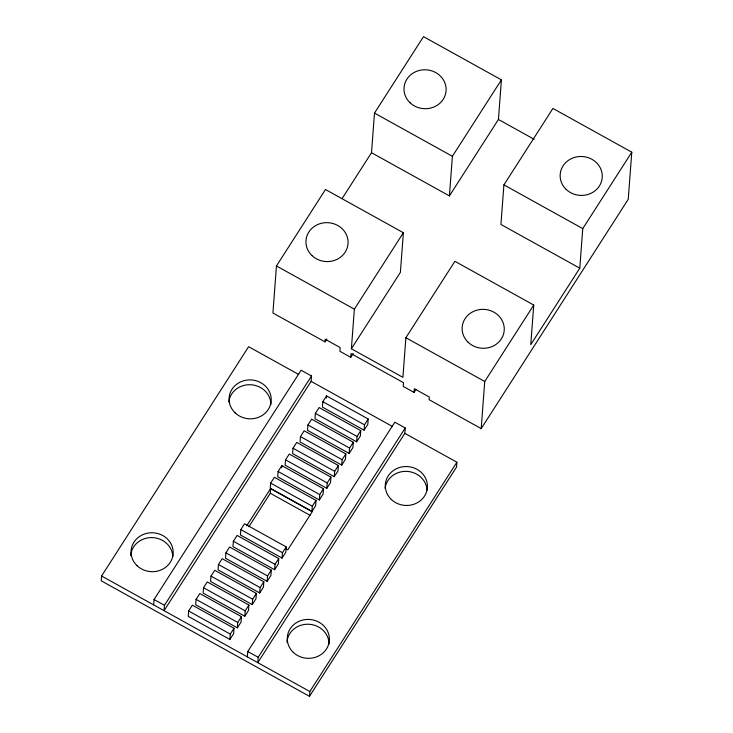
<?xml version="1.0" encoding="UTF-8"?>
<svg xmlns="http://www.w3.org/2000/svg" width="733" height="733" viewBox="0 0 733 733"><rect width="100%" height="100%" fill="white"/><g stroke="black" fill="none" stroke-linecap="round" stroke-linejoin="round"><path stroke-width="1.1" d="M298.688 374.471L248.624 346.7L101.575 576.01L101.218 580.82L309.491 696.35L456.54 467.049L456.897 462.23L404.836 433.35L405.239 427.971L394.821 422.199L247.772 651.5L247.369 656.878M153.646 604.89L154.049 599.512L301.098 370.211L311.516 375.992L311.113 381.362L164.064 610.662L164.467 605.293L311.516 375.992M188.628 610.992L188.225 616.361L229.878 639.469L233.607 633.66L234.01 628.282L192.358 605.174L188.628 610.992L230.281 634.1L229.878 639.469M196.087 599.365L195.674 604.734L237.336 627.842L241.065 622.033L241.469 616.655L199.807 593.547L196.087 599.365L237.739 622.473L237.336 627.842M203.536 587.738L203.133 593.107L244.785 616.215L248.514 610.406L248.918 605.027L207.265 581.929L203.536 587.738L245.198 610.846L244.785 616.215M210.994 576.111L210.591 581.48L252.244 604.588L255.973 598.779L256.376 593.4L214.723 570.301L210.994 576.111L252.647 599.218L252.244 604.588M218.452 564.483L218.049 569.862L259.702 592.96L263.431 587.151L263.834 581.773L222.181 558.674L218.452 564.483L260.105 587.591L259.702 592.96M225.911 552.856L225.498 558.234L267.16 581.333L270.889 575.524L271.292 570.146L229.631 547.047L225.911 552.856L267.563 575.964L267.16 581.333M233.36 541.229L232.957 546.607L274.609 569.706L278.338 563.897L278.742 558.528L237.089 535.42L233.36 541.229L275.012 564.337L274.609 569.706M240.818 529.602L240.415 534.98L282.068 558.079L285.797 552.27L286.2 546.9L244.547 523.793L240.818 529.602L282.471 552.709L282.068 558.079M579.785 268.186L500.932 224.472L503.91 184.872L552.929 108.438L631.782 152.18L582.762 228.614L579.785 268.186L530.765 344.647L533.752 305.047L454.9 261.305L405.88 337.739L402.903 377.348L351.382 348.771L400.392 272.346L403.379 232.727L325.479 189.517L276.46 265.951L272.923 313L324.994 341.88L326.854 338.985M270.642 483.102L270.239 488.471L311.892 511.579L315.621 505.761L316.024 500.392L274.371 477.284L270.642 483.102L312.295 506.201L311.892 511.579M248.863 526.715L270.303 493.272L270.669 488.453L312.322 511.561L287.812 549.777L285.833 548.678M405.239 427.971L258.19 657.281L257.787 662.65L404.836 433.35M278.1 471.475L277.697 476.844L319.35 499.952L323.079 494.134L323.482 488.764L281.829 465.657L278.1 471.475L319.753 494.573L319.35 499.952M281.664 467.81L281.829 465.657M285.549 459.848L285.146 465.217L326.808 488.325L330.528 482.506L330.94 477.137L289.278 454.029L285.549 459.848L327.211 482.946L326.808 488.325M293.008 448.22L292.604 453.59L334.257 476.697L337.986 470.888L338.389 465.51L296.737 442.402L293.008 448.22L334.66 471.328L334.257 476.697M300.466 436.593L300.063 441.962L341.715 465.07L345.445 459.261L345.848 453.883L304.195 430.775L300.466 436.593L342.119 459.701L341.715 465.07M307.924 424.966L307.521 430.335L349.174 453.443L352.903 447.634L353.306 442.256L311.653 419.157L307.924 424.966L349.577 448.074L349.174 453.443M315.373 413.339L314.97 418.708L356.632 441.816L360.352 436.007L360.764 430.628L319.102 407.53L315.373 413.339L357.035 436.447L356.632 441.816M324.994 341.88L325.195 339.269L340.185 347.579L339.91 351.29L350.74 357.292L353.214 353.443M322.832 401.711L322.428 407.09L364.081 430.189L367.81 424.38L368.213 419.001L326.561 395.902L322.832 401.711L364.484 424.819L364.081 430.189M326.396 398.046L326.561 395.902M309.491 696.35L309.848 691.531L456.897 462.23M350.74 357.292L351.015 353.59L403.507 382.699L403.223 386.41L414.053 392.412L415.913 389.525M351.382 348.771L354.36 309.161L403.379 232.727M371.512 152.721L374.49 113.084L423.509 36.65L501.409 79.86L498.431 119.47L449.411 195.903L371.512 152.721L342.1 198.579M414.053 392.412L414.337 388.71L429.327 397.029L429.126 399.714L481.196 428.594L484.733 381.481L533.752 305.047M449.411 195.903L452.389 156.294L501.409 79.86M631.782 152.18L628.245 199.275L481.05 428.832M246.737 525.781L270.669 488.453M230.281 634.1L234.01 628.282M237.739 622.473L241.469 616.655M245.198 610.846L248.918 605.027M252.647 599.218L256.376 593.4M260.105 587.591L263.834 581.773M267.563 575.964L271.292 570.146M275.012 564.337L278.742 558.528M282.471 552.709L286.2 546.9M312.295 506.201L316.024 500.392M319.753 494.573L323.482 488.764M327.211 482.946L330.94 477.137M334.66 471.328L338.389 465.51M342.119 459.701L345.848 453.883M349.577 448.074L353.306 442.256M357.035 436.447L360.764 430.628M364.484 424.819L368.213 419.001M498.431 119.47L534.1 139.252M374.49 113.084L452.389 156.294M503.91 184.872L582.762 228.614M276.46 265.951L354.36 309.161M405.88 337.739L484.733 381.481M311.113 381.362L392.439 426.469M270.303 493.272L309.977 515.281M154.049 599.512L164.467 605.293M247.772 651.5L258.19 657.281M101.575 576.01L309.848 691.531M385.054 488.398A21.083 19.461 4.3 0 1 406.723 471.374A21.083 19.461 4.3 0 1 427.046 490.203M286.933 642.291A21.083 19.461 4.3 0 1 308.685 624.241A21.083 19.461 4.3 0 1 329.035 644.087M130.721 555.641A21.083 19.461 4.3 0 1 151.933 537.582A21.083 19.461 4.3 0 1 172.814 556.429M228.852 401.757A21.083 19.461 4.3 0 1 251.062 384.761A21.083 19.461 4.3 0 1 270.862 404.57M468.167 342.302A21.083 19.461 4.3 0 0 503.498 334.239A21.083 19.461 4.3 0 0 477.907 309.912A21.083 19.461 4.3 0 0 468.167 342.302M410.031 102.73A21.083 19.461 4.3 0 0 445.362 94.667A21.083 19.461 4.3 0 0 419.762 70.341A21.083 19.461 4.3 0 0 410.031 102.73M311.992 255.606A21.083 19.461 4.3 0 0 347.323 247.534A21.083 19.461 4.3 0 0 321.732 223.208A21.083 19.461 4.3 0 0 311.992 255.606M566.197 189.435A21.083 19.461 4.3 0 0 601.527 181.363A21.083 19.461 4.3 0 0 575.936 157.045A21.083 19.461 4.3 0 0 566.197 189.435M137.098 565.72A21.083 19.461 4.3 0 0 172.429 557.648A21.083 19.461 4.3 0 0 146.838 533.322A21.083 19.461 4.3 0 0 137.098 565.72M235.128 412.853A21.083 19.461 4.3 0 0 270.459 404.781A21.083 19.461 4.3 0 0 244.868 380.454A21.083 19.461 4.3 0 0 235.128 412.853M293.301 652.361A21.083 19.461 4.3 0 0 328.631 644.289A21.083 19.461 4.3 0 0 303.041 619.971A21.083 19.461 4.3 0 0 293.301 652.361M391.34 499.494A21.083 19.461 4.3 0 0 426.67 491.422A21.083 19.461 4.3 0 0 401.07 467.104A21.083 19.461 4.3 0 0 391.34 499.494"/></g></svg>
